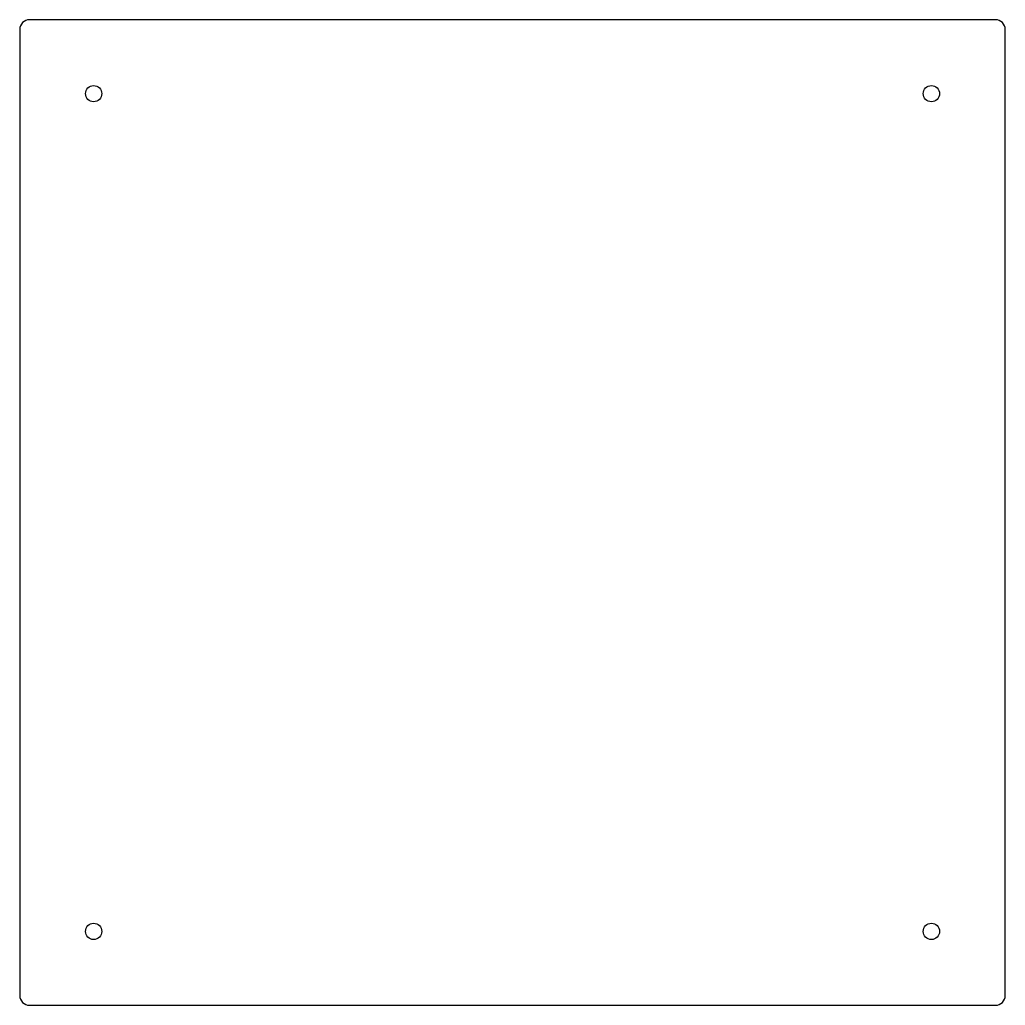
# Model space of a CAD drawing. Header units: millimetres. Extents: x -126 to 74, y -350 to -150.
import ezdxf

# ---------------------------------------------------------------- set-up
doc = ezdxf.new("R2010")
doc.units = ezdxf.units.MM
doc.layers.get('0').update_dxf_attribs({"linetype": 'CONTINUOUS'})

msp = doc.modelspace()

# ---------------------------------------------------------------- linework, layer by layer
msp.add_lwpolyline([(-125.6, -348.12, 0.414214), (-123.6, -350.12), (72.4, -350.12, 0.414214), (74.4, -348.12), (74.4, -152.12, 0.414214), (72.4, -150.12), (-123.6, -150.12, 0.414214), (-125.6, -152.12)], format="xyb", close=True)
for centre in [(-110.6, -165.12), (59.4, -165.12), (-110.6, -335.12), (59.4, -335.12)]:
    msp.add_circle(centre, 1.65)

doc.saveas('drawing.dxf')
